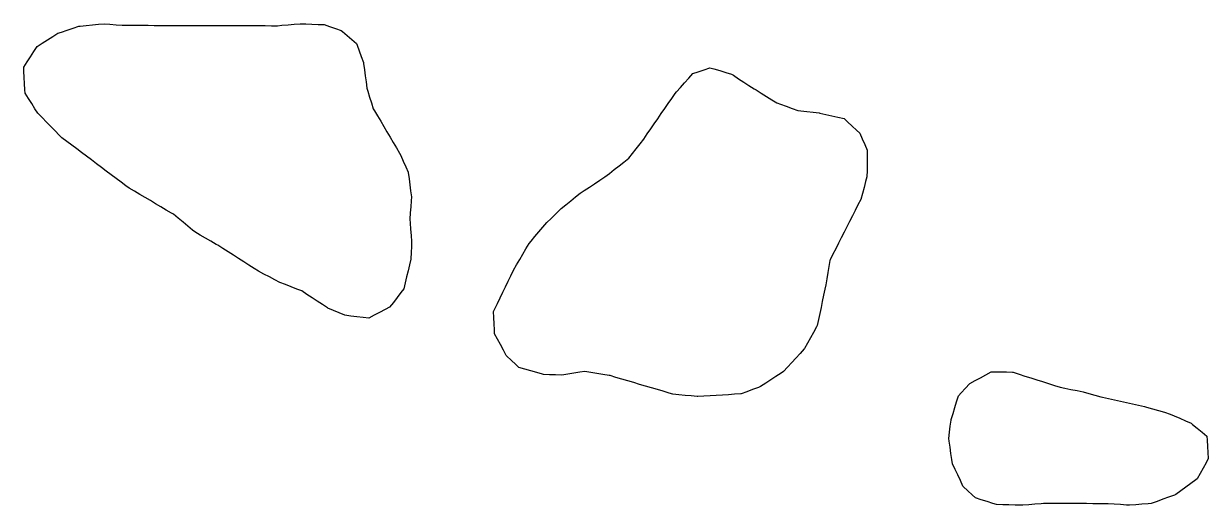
# Model space of a CAD drawing. Header units: millimetres. Extents: x 0 to 2762, y 6 to 2482.
# Drawn here: x 854.5 to 1046.8, y 380.7 to 458.9 of the extents above; entities that cross this region are included whole.
import ezdxf

# ---------------------------------------------------------------- set-up
doc = ezdxf.new("R2010")
doc.units = ezdxf.units.MM
for name, color, linetype in [('ALL_HOLES', 1, 'Continuous'), ('OUTLINE_ISLAND_01_HOLE_01', 1, 'Continuous'), ('OUTLINE_ISLAND_01_HOLE_05', 1, 'Continuous'), ('OUTLINE_ISLAND_01_HOLE_06', 1, 'Continuous')]:
    doc.layers.add(name, color=color, linetype=linetype)

msp = doc.modelspace()

# ---------------------------------------------------------------- linework, layer by layer
at = {"layer": 'ALL_HOLES'}
for points in [[(854.4553, 451.8351), (855.0003, 452.6735), (855.5453, 453.5119), (856.0903, 454.3504), (856.6353, 455.1888), (857.473, 455.7226), (858.3163, 456.26), (859.1596, 456.7975), (860.003, 457.3349), (860.5794, 457.5255), (861.5289, 457.8394), (862.4783, 458.1533), (863.4278, 458.4673), (863.6161, 458.4858), (864.6113, 458.5836), (865.6065, 458.6815), (866.6017, 458.7793), (867.5969, 458.8772), (868.465, 458.8004), (869.4611, 458.7123), (870.4572, 458.6241), (870.6591, 458.6236), (871.6591, 458.6208), (872.6591, 458.6181), (873.659, 458.6153), (874.659, 458.6125), (875.659, 458.6098), (876.659, 458.607), (877.659, 458.6043), (878.659, 458.6015), (879.659, 458.5987), (880.659, 458.596), (881.659, 458.5932), (882.659, 458.5905), (883.659, 458.5877), (884.659, 458.5849), (885.659, 458.5822), (886.659, 458.5794), (887.659, 458.5767), (888.659, 458.5739), (889.659, 458.5712), (890.659, 458.5684), (891.659, 458.5656), (892.659, 458.5629), (893.659, 458.5601), (894.659, 458.5574), (895.659, 458.5546), (896.3717, 458.6173), (897.3678, 458.7048), (898.364, 458.7924), (899.3601, 458.88), (900.2482, 458.8446), (901.2474, 458.8049), (902.2466, 458.7651), (903.2458, 458.7253), (904.1083, 458.4303), (905.0545, 458.1066), (906.0007, 457.783), (906.2047, 457.6096), (906.9665, 456.9618), (907.7283, 456.314), (908.4902, 455.6663), (908.5831, 455.411), (908.9252, 454.4714), (909.2673, 453.5317), (909.6094, 452.592), (909.6349, 452.3993), (909.7661, 451.408), (909.8973, 450.4166), (910.0285, 449.4252), (910.1597, 448.4339), (910.3178, 447.924), (910.6139, 446.9688), (910.9101, 446.0137), (911.2062, 445.0586), (911.3886, 444.7516), (911.8995, 443.892), (912.4104, 443.0324), (912.9213, 442.1727), (913.4322, 441.3131), (913.9431, 440.4534), (914.454, 439.5938), (914.9649, 438.7341), (915.4758, 437.8745), (915.6543, 437.4766), (916.0636, 436.5642), (916.4729, 435.6518), (916.8822, 434.7394), (916.8871, 434.7008), (917.0135, 433.7088), (917.1399, 432.7169), (917.2664, 431.7249), (917.3928, 430.7329), (917.3494, 430.1356), (917.277, 429.1382), (917.2045, 428.1408), (917.132, 427.1434), (917.1853, 426.4822), (917.2657, 425.4854), (917.3461, 424.4887), (917.4265, 423.4919), (917.3947, 422.7047), (917.3544, 421.7055), (917.314, 420.7063), (917.3035, 420.6616), (917.0741, 419.6882), (916.8447, 418.7149), (916.6153, 417.7416), (916.386, 416.7682), (916.1566, 415.7949), (915.6946, 415.201), (915.0807, 414.4116), (914.4668, 413.6222), (913.8528, 412.8329), (913.1179, 412.448), (912.2321, 411.984), (911.3462, 411.5201), (910.4603, 411.0561), (909.5474, 411.1644), (908.5543, 411.2821), (907.5613, 411.3998), (906.5682, 411.5176), (905.6874, 411.8918), (904.767, 412.2828), (903.8467, 412.6739), (903.7814, 412.7168), (902.9461, 413.2666), (902.1108, 413.8164), (901.2755, 414.3662), (900.4402, 414.9159), (899.6049, 415.4657), (898.8229, 415.7715), (897.8916, 416.1358), (896.9603, 416.5), (896.029, 416.8642), (895.2234, 417.2837), (894.3364, 417.7455), (893.4494, 418.2073), (892.5625, 418.6691), (891.8592, 419.1195), (891.0171, 419.6588), (890.1749, 420.198), (889.3328, 420.7373), (888.4907, 421.2766), (887.6486, 421.8159), (886.8064, 422.3552), (885.9643, 422.8944), (885.7186, 423.0373), (884.8541, 423.54), (883.9896, 424.0427), (883.1252, 424.5454), (882.2607, 425.0481), (881.8703, 425.371), (881.0999, 426.0085), (880.3294, 426.646), (879.559, 427.2835), (878.7885, 427.921), (878.4653, 428.1109), (877.6032, 428.6177), (876.7411, 429.1244), (875.879, 429.6312), (875.0169, 430.1379), (874.1548, 430.6446), (873.2927, 431.1514), (872.4306, 431.6581), (871.5685, 432.1648), (871.0618, 432.5444), (870.2615, 433.144), (869.4611, 433.7436), (868.6608, 434.3432), (867.8605, 434.9427), (867.0602, 435.5423), (866.2599, 436.1419), (865.4595, 436.7415), (864.6592, 437.341), (863.8589, 437.9406), (863.0586, 438.5402), (862.2583, 439.1397), (861.458, 439.7393), (860.6576, 440.3389), (860.2408, 440.7648), (859.5413, 441.4794), (858.8418, 442.194), (858.1423, 442.9086), (857.4427, 443.6233), (856.7432, 444.3379), (856.2899, 445.058), (855.7571, 445.9042), (855.2243, 446.7504), (854.6915, 447.5967), (854.6605, 448.1526), (854.6049, 449.151), (854.5493, 450.1495), (854.4936, 451.148)], [(990.1739, 441.0851), (990.5842, 440.1732), (990.9946, 439.2612), (991.4049, 438.3493), (991.4011, 438.0332), (991.3887, 437.0332), (991.3764, 436.0333), (991.3641, 435.0334), (991.3517, 434.0335), (991.1334, 433.2338), (990.8699, 432.2691), (990.6065, 431.3045), (990.3431, 430.3398), (989.8925, 429.4525), (989.4397, 428.5609), (988.9869, 427.6693), (988.5341, 426.7777), (988.0813, 425.8861), (987.6285, 424.9944), (987.1758, 424.1028), (986.723, 423.2112), (986.2702, 422.3196), (985.8174, 421.428), (985.3646, 420.5364), (985.3442, 420.4166), (985.1764, 419.4308), (985.0086, 418.4449), (984.8408, 417.4591), (984.673, 416.4733), (984.5172, 415.7408), (984.309, 414.7627), (984.1009, 413.7846), (983.8928, 412.8065), (983.6846, 411.8284), (983.4765, 410.8503), (983.2684, 409.8722), (983.1323, 409.6238), (982.6518, 408.7468), (982.1713, 407.8698), (981.6908, 406.9929), (981.2103, 406.1159), (981.1573, 406.0578), (980.4834, 405.319), (979.8094, 404.5803), (979.1354, 403.8416), (978.4614, 403.1028), (977.7874, 402.3641), (977.4211, 402.1251), (976.5835, 401.5788), (975.7459, 401.0325), (974.9083, 400.4861), (974.0708, 399.9398), (973.7222, 399.8092), (972.7858, 399.4583), (971.8493, 399.1074), (970.9129, 398.7566), (970.8691, 398.7538), (969.8711, 398.6906), (968.8731, 398.6274), (967.8751, 398.5642), (966.8771, 398.501), (965.8791, 398.4378), (964.8811, 398.3746), (963.8831, 398.3114), (963.8054, 398.3192), (962.8104, 398.4189), (961.8154, 398.5186), (960.8204, 398.6183), (959.8253, 398.718), (959.2417, 398.8898), (958.2825, 399.1723), (957.3232, 399.4547), (956.3639, 399.7371), (955.4046, 400.0196), (954.4453, 400.302), (953.486, 400.5845), (952.5268, 400.8669), (951.5675, 401.1494), (950.6082, 401.4318), (949.6489, 401.7143), (949.4804, 401.743), (948.4947, 401.9114), (947.5089, 402.0797), (946.5232, 402.248), (945.5375, 402.4163), (944.7628, 402.2845), (943.777, 402.1169), (942.7911, 401.9492), (941.8053, 401.7816), (940.8126, 401.8244), (939.8136, 401.8674), (938.8145, 401.9105), (938.6988, 401.9437), (937.7375, 402.219), (936.7761, 402.4942), (935.8148, 402.7695), (934.8534, 403.0448), (934.3309, 403.5281), (933.5967, 404.207), (932.8625, 404.886), (932.7997, 405.0013), (932.3217, 405.8797), (931.8436, 406.758), (931.3655, 407.6363), (930.8875, 408.5146), (930.861, 409.1492), (930.8194, 410.1483), (930.7777, 411.1475), (930.7361, 412.1466), (930.9307, 412.5498), (931.3655, 413.4503), (931.8002, 414.3508), (932.235, 415.2514), (932.6698, 416.1519), (933.1045, 417.0525), (933.5393, 417.953), (933.9741, 418.8536), (933.9746, 418.8545), (934.4795, 419.7177), (934.9844, 420.5809), (935.4893, 421.4441), (935.9942, 422.3073), (936.4991, 423.1705), (936.8121, 423.5389), (937.4597, 424.3009), (938.1073, 425.0629), (938.7549, 425.8249), (939.4024, 426.5869), (940.0594, 427.2459), (940.7654, 427.9541), (941.4714, 428.6623), (941.7032, 428.8499), (942.4804, 429.4791), (943.2577, 430.1083), (944.0349, 430.7375), (944.8122, 431.3667), (945.4558, 431.7909), (946.2907, 432.3412), (947.1257, 432.8915), (947.9606, 433.4418), (948.7956, 433.9922), (949.529, 434.5648), (950.3172, 435.1802), (951.1054, 435.7956), (951.8936, 436.411), (952.6818, 437.0264), (953.2723, 437.7776), (953.8903, 438.5638), (954.5084, 439.3499), (955.1264, 440.1361), (955.1301, 440.1415), (955.6954, 440.9664), (956.2607, 441.7913), (956.826, 442.6161), (957.3913, 443.441), (957.9566, 444.2659), (958.5219, 445.0908), (959.0872, 445.9157), (959.6525, 446.7406), (960.2178, 447.5654), (960.4202, 447.792), (961.0863, 448.5379), (961.7524, 449.2837), (962.4185, 450.0296), (963.0846, 450.7754), (963.9642, 451.079), (964.9094, 451.4053), (965.8547, 451.7316), (966.5093, 451.5366), (967.4677, 451.2511), (968.426, 450.9655), (969.3844, 450.68), (969.6687, 450.4949), (970.5068, 449.9494), (971.3449, 449.4038), (972.183, 448.8583), (973.0211, 448.3128), (973.3393, 448.1145), (974.188, 447.5856), (975.0367, 447.0567), (975.8854, 446.5279), (976.7341, 445.999), (977.3002, 445.7959), (978.2415, 445.4583), (979.1828, 445.1206), (980.1241, 444.783), (980.6154, 444.7257), (981.6087, 444.6097), (982.6019, 444.4937), (983.5952, 444.3778), (983.7186, 444.3503), (984.6947, 444.133), (985.6708, 443.9156), (986.6469, 443.6983), (987.623, 443.481), (988.203, 442.9362), (988.932, 442.2516), (989.6609, 441.5669)], [(1004.6191, 391.5344), (1004.7485, 392.526), (1004.8778, 393.5176), (1005.0072, 394.5092), (1005.0374, 394.6087), (1005.3283, 395.5654), (1005.6193, 396.5222), (1005.9102, 397.4789), (1006.2011, 398.4357), (1006.6498, 398.9253), (1007.3253, 399.6626), (1008.0009, 400.3999), (1008.0348, 400.4186), (1008.9096, 400.9031), (1009.7843, 401.3877), (1010.6591, 401.8722), (1011.5339, 402.3567), (1011.9899, 402.3491), (1012.9897, 402.3325), (1013.9896, 402.3158), (1014.9894, 402.2991), (1015.1002, 402.2637), (1016.0529, 401.9596), (1017.0055, 401.6555), (1017.9581, 401.3514), (1018.9108, 401.0472), (1019.8634, 400.7431), (1020.816, 400.439), (1021.7687, 400.1349), (1022.7213, 399.8308), (1023.4898, 399.6789), (1024.4708, 399.4851), (1025.4518, 399.2912), (1026.4329, 399.0974), (1027.3728, 398.8293), (1028.3345, 398.5551), (1029.2961, 398.2809), (1029.5758, 398.2192), (1030.5524, 398.0038), (1031.5289, 397.7884), (1032.5054, 397.573), (1033.4819, 397.3576), (1034.4585, 397.1422), (1035.435, 396.9268), (1036.4115, 396.7114), (1036.7565, 396.6105), (1037.7162, 396.3296), (1038.676, 396.0487), (1039.6357, 395.7678), (1040.5954, 395.4869), (1041.2195, 395.211), (1042.134, 394.8065), (1043.0486, 394.4021), (1043.9632, 393.9977), (1044.2023, 393.8028), (1044.9774, 393.171), (1045.7525, 392.5392), (1046.5276, 391.9074), (1046.5711, 391.2333), (1046.6355, 390.2354), (1046.6998, 389.2374), (1046.7642, 388.2395), (1046.3934, 387.568), (1045.9101, 386.6926), (1045.4268, 385.8171), (1044.9434, 384.9417), (1044.7178, 384.7753), (1043.9129, 384.1818), (1043.1081, 383.5883), (1042.3033, 382.9947), (1041.4984, 382.4012), (1041.257, 382.3137), (1040.3168, 381.973), (1039.3766, 381.6323), (1038.4365, 381.2916), (1037.4963, 380.9508), (1036.9866, 380.9081), (1035.9901, 380.8245), (1034.9936, 380.7409), (1033.9971, 380.6573), (1033.4875, 380.6948), (1032.4902, 380.7681), (1031.4929, 380.8414), (1030.4956, 380.9147), (1030.0102, 380.9163), (1029.0102, 380.9197), (1028.0102, 380.9231), (1027.0102, 380.9265), (1026.0102, 380.9299), (1025.0102, 380.9333), (1024.0102, 380.9367), (1023.0102, 380.9401), (1022.0102, 380.9435), (1021.0102, 380.9469), (1020.0102, 380.9503), (1019.6214, 380.9189), (1018.6246, 380.8385), (1017.6279, 380.7581), (1016.6311, 380.6776), (1016.3917, 380.6832), (1015.392, 380.7063), (1014.3923, 380.7294), (1013.3926, 380.7525), (1012.3928, 380.7756), (1011.8048, 380.9617), (1010.8514, 381.2635), (1009.898, 381.5653), (1008.9446, 381.867), (1008.4369, 382.3362), (1007.7024, 383.0149), (1006.9679, 383.6935), (1006.9305, 383.7743), (1006.5097, 384.6814), (1006.089, 385.5886), (1005.6682, 386.4958), (1005.2474, 387.4029), (1005.1415, 388.0993), (1004.9912, 389.088), (1004.8408, 390.0766), (1004.6905, 391.0652)]]:
    msp.add_lwpolyline(points, close=True, dxfattribs=at)
at = {"layer": 'OUTLINE_ISLAND_01_HOLE_01'}
msp.add_lwpolyline([(1004.6191, 391.5344), (1004.7485, 392.526), (1004.8778, 393.5176), (1005.0072, 394.5092), (1005.0374, 394.6087), (1005.3283, 395.5654), (1005.6193, 396.5222), (1005.9102, 397.4789), (1006.2011, 398.4357), (1006.6498, 398.9253), (1007.3253, 399.6626), (1008.0009, 400.3999), (1008.0348, 400.4186), (1008.9096, 400.9031), (1009.7843, 401.3877), (1010.6591, 401.8722), (1011.5339, 402.3567), (1011.9899, 402.3491), (1012.9897, 402.3325), (1013.9896, 402.3158), (1014.9894, 402.2991), (1015.1002, 402.2637), (1016.0529, 401.9596), (1017.0055, 401.6555), (1017.9581, 401.3514), (1018.9108, 401.0472), (1019.8634, 400.7431), (1020.816, 400.439), (1021.7687, 400.1349), (1022.7213, 399.8308), (1023.4898, 399.6789), (1024.4708, 399.4851), (1025.4518, 399.2912), (1026.4329, 399.0974), (1027.3728, 398.8293), (1028.3345, 398.5551), (1029.2961, 398.2809), (1029.5758, 398.2192), (1030.5524, 398.0038), (1031.5289, 397.7884), (1032.5054, 397.573), (1033.4819, 397.3576), (1034.4585, 397.1422), (1035.435, 396.9268), (1036.4115, 396.7114), (1036.7565, 396.6105), (1037.7162, 396.3296), (1038.676, 396.0487), (1039.6357, 395.7678), (1040.5954, 395.4869), (1041.2195, 395.211), (1042.134, 394.8065), (1043.0486, 394.4021), (1043.9632, 393.9977), (1044.2023, 393.8028), (1044.9774, 393.171), (1045.7525, 392.5392), (1046.5276, 391.9074), (1046.5711, 391.2333), (1046.6355, 390.2354), (1046.6998, 389.2374), (1046.7642, 388.2395), (1046.3934, 387.568), (1045.9101, 386.6926), (1045.4268, 385.8171), (1044.9434, 384.9417), (1044.7178, 384.7753), (1043.9129, 384.1818), (1043.1081, 383.5883), (1042.3033, 382.9947), (1041.4984, 382.4012), (1041.257, 382.3137), (1040.3168, 381.973), (1039.3766, 381.6323), (1038.4365, 381.2916), (1037.4963, 380.9508), (1036.9866, 380.9081), (1035.9901, 380.8245), (1034.9936, 380.7409), (1033.9971, 380.6573), (1033.4875, 380.6948), (1032.4902, 380.7681), (1031.4929, 380.8414), (1030.4956, 380.9147), (1030.0102, 380.9163), (1029.0102, 380.9197), (1028.0102, 380.9231), (1027.0102, 380.9265), (1026.0102, 380.9299), (1025.0102, 380.9333), (1024.0102, 380.9367), (1023.0102, 380.9401), (1022.0102, 380.9435), (1021.0102, 380.9469), (1020.0102, 380.9503), (1019.6214, 380.9189), (1018.6246, 380.8385), (1017.6279, 380.7581), (1016.6311, 380.6776), (1016.3917, 380.6832), (1015.392, 380.7063), (1014.3923, 380.7294), (1013.3926, 380.7525), (1012.3928, 380.7756), (1011.8048, 380.9617), (1010.8514, 381.2635), (1009.898, 381.5653), (1008.9446, 381.867), (1008.4369, 382.3362), (1007.7024, 383.0149), (1006.9679, 383.6935), (1006.9305, 383.7743), (1006.5097, 384.6814), (1006.089, 385.5886), (1005.6682, 386.4958), (1005.2474, 387.4029), (1005.1415, 388.0993), (1004.9912, 389.088), (1004.8408, 390.0766), (1004.6905, 391.0652)], close=True, dxfattribs=at)
at = {"layer": 'OUTLINE_ISLAND_01_HOLE_05'}
msp.add_lwpolyline([(990.1739, 441.0851), (990.5842, 440.1732), (990.9946, 439.2612), (991.4049, 438.3493), (991.4011, 438.0332), (991.3887, 437.0332), (991.3764, 436.0333), (991.3641, 435.0334), (991.3517, 434.0335), (991.1334, 433.2338), (990.8699, 432.2691), (990.6065, 431.3045), (990.3431, 430.3398), (989.8925, 429.4525), (989.4397, 428.5609), (988.9869, 427.6693), (988.5341, 426.7777), (988.0813, 425.8861), (987.6285, 424.9944), (987.1758, 424.1028), (986.723, 423.2112), (986.2702, 422.3196), (985.8174, 421.428), (985.3646, 420.5364), (985.3442, 420.4166), (985.1764, 419.4308), (985.0086, 418.4449), (984.8408, 417.4591), (984.673, 416.4733), (984.5172, 415.7408), (984.309, 414.7627), (984.1009, 413.7846), (983.8928, 412.8065), (983.6846, 411.8284), (983.4765, 410.8503), (983.2684, 409.8722), (983.1323, 409.6238), (982.6518, 408.7468), (982.1713, 407.8698), (981.6908, 406.9929), (981.2103, 406.1159), (981.1573, 406.0578), (980.4834, 405.319), (979.8094, 404.5803), (979.1354, 403.8416), (978.4614, 403.1028), (977.7874, 402.3641), (977.4211, 402.1251), (976.5835, 401.5788), (975.7459, 401.0325), (974.9083, 400.4861), (974.0708, 399.9398), (973.7222, 399.8092), (972.7858, 399.4583), (971.8493, 399.1074), (970.9129, 398.7566), (970.8691, 398.7538), (969.8711, 398.6906), (968.8731, 398.6274), (967.8751, 398.5642), (966.8771, 398.501), (965.8791, 398.4378), (964.8811, 398.3746), (963.8831, 398.3114), (963.8054, 398.3192), (962.8104, 398.4189), (961.8154, 398.5186), (960.8204, 398.6183), (959.8253, 398.718), (959.2417, 398.8898), (958.2825, 399.1723), (957.3232, 399.4547), (956.3639, 399.7371), (955.4046, 400.0196), (954.4453, 400.302), (953.486, 400.5845), (952.5268, 400.8669), (951.5675, 401.1494), (950.6082, 401.4318), (949.6489, 401.7143), (949.4804, 401.743), (948.4947, 401.9114), (947.5089, 402.0797), (946.5232, 402.248), (945.5375, 402.4163), (944.7628, 402.2845), (943.777, 402.1169), (942.7911, 401.9492), (941.8053, 401.7816), (940.8126, 401.8244), (939.8136, 401.8674), (938.8145, 401.9105), (938.6988, 401.9437), (937.7375, 402.219), (936.7761, 402.4942), (935.8148, 402.7695), (934.8534, 403.0448), (934.3309, 403.5281), (933.5967, 404.207), (932.8625, 404.886), (932.7997, 405.0013), (932.3217, 405.8797), (931.8436, 406.758), (931.3655, 407.6363), (930.8875, 408.5146), (930.861, 409.1492), (930.8194, 410.1483), (930.7777, 411.1475), (930.7361, 412.1466), (930.9307, 412.5498), (931.3655, 413.4503), (931.8002, 414.3508), (932.235, 415.2514), (932.6698, 416.1519), (933.1045, 417.0525), (933.5393, 417.953), (933.9741, 418.8536), (933.9746, 418.8545), (934.4795, 419.7177), (934.9844, 420.5809), (935.4893, 421.4441), (935.9942, 422.3073), (936.4991, 423.1705), (936.8121, 423.5389), (937.4597, 424.3009), (938.1073, 425.0629), (938.7549, 425.8249), (939.4024, 426.5869), (940.0594, 427.2459), (940.7654, 427.9541), (941.4714, 428.6623), (941.7032, 428.8499), (942.4804, 429.4791), (943.2577, 430.1083), (944.0349, 430.7375), (944.8122, 431.3667), (945.4558, 431.7909), (946.2907, 432.3412), (947.1257, 432.8915), (947.9606, 433.4418), (948.7956, 433.9922), (949.529, 434.5648), (950.3172, 435.1802), (951.1054, 435.7956), (951.8936, 436.411), (952.6818, 437.0264), (953.2723, 437.7776), (953.8903, 438.5638), (954.5084, 439.3499), (955.1264, 440.1361), (955.1301, 440.1415), (955.6954, 440.9664), (956.2607, 441.7913), (956.826, 442.6161), (957.3913, 443.441), (957.9566, 444.2659), (958.5219, 445.0908), (959.0872, 445.9157), (959.6525, 446.7406), (960.2178, 447.5654), (960.4202, 447.792), (961.0863, 448.5379), (961.7524, 449.2837), (962.4185, 450.0296), (963.0846, 450.7754), (963.9642, 451.079), (964.9094, 451.4053), (965.8547, 451.7316), (966.5093, 451.5366), (967.4677, 451.2511), (968.426, 450.9655), (969.3844, 450.68), (969.6687, 450.4949), (970.5068, 449.9494), (971.3449, 449.4038), (972.183, 448.8583), (973.0211, 448.3128), (973.3393, 448.1145), (974.188, 447.5856), (975.0367, 447.0567), (975.8854, 446.5279), (976.7341, 445.999), (977.3002, 445.7959), (978.2415, 445.4583), (979.1828, 445.1206), (980.1241, 444.783), (980.6154, 444.7257), (981.6087, 444.6097), (982.6019, 444.4937), (983.5952, 444.3778), (983.7186, 444.3503), (984.6947, 444.133), (985.6708, 443.9156), (986.6469, 443.6983), (987.623, 443.481), (988.203, 442.9362), (988.932, 442.2516), (989.6609, 441.5669)], close=True, dxfattribs=at)
at = {"layer": 'OUTLINE_ISLAND_01_HOLE_06'}
msp.add_lwpolyline([(854.4553, 451.8351), (855.0003, 452.6735), (855.5453, 453.5119), (856.0903, 454.3504), (856.6353, 455.1888), (857.473, 455.7226), (858.3163, 456.26), (859.1596, 456.7975), (860.003, 457.3349), (860.5794, 457.5255), (861.5289, 457.8394), (862.4783, 458.1533), (863.4278, 458.4673), (863.6161, 458.4858), (864.6113, 458.5836), (865.6065, 458.6815), (866.6017, 458.7793), (867.5969, 458.8772), (868.465, 458.8004), (869.4611, 458.7123), (870.4572, 458.6241), (870.6591, 458.6236), (871.6591, 458.6208), (872.6591, 458.6181), (873.659, 458.6153), (874.659, 458.6125), (875.659, 458.6098), (876.659, 458.607), (877.659, 458.6043), (878.659, 458.6015), (879.659, 458.5987), (880.659, 458.596), (881.659, 458.5932), (882.659, 458.5905), (883.659, 458.5877), (884.659, 458.5849), (885.659, 458.5822), (886.659, 458.5794), (887.659, 458.5767), (888.659, 458.5739), (889.659, 458.5712), (890.659, 458.5684), (891.659, 458.5656), (892.659, 458.5629), (893.659, 458.5601), (894.659, 458.5574), (895.659, 458.5546), (896.3717, 458.6173), (897.3678, 458.7048), (898.364, 458.7924), (899.3601, 458.88), (900.2482, 458.8446), (901.2474, 458.8049), (902.2466, 458.7651), (903.2458, 458.7253), (904.1083, 458.4303), (905.0545, 458.1066), (906.0007, 457.783), (906.2047, 457.6096), (906.9665, 456.9618), (907.7283, 456.314), (908.4902, 455.6663), (908.5831, 455.411), (908.9252, 454.4714), (909.2673, 453.5317), (909.6094, 452.592), (909.6349, 452.3993), (909.7661, 451.408), (909.8973, 450.4166), (910.0285, 449.4252), (910.1597, 448.4339), (910.3178, 447.924), (910.6139, 446.9688), (910.9101, 446.0137), (911.2062, 445.0586), (911.3886, 444.7516), (911.8995, 443.892), (912.4104, 443.0324), (912.9213, 442.1727), (913.4322, 441.3131), (913.9431, 440.4534), (914.454, 439.5938), (914.9649, 438.7341), (915.4758, 437.8745), (915.6543, 437.4766), (916.0636, 436.5642), (916.4729, 435.6518), (916.8822, 434.7394), (916.8871, 434.7008), (917.0135, 433.7088), (917.1399, 432.7169), (917.2664, 431.7249), (917.3928, 430.7329), (917.3494, 430.1356), (917.277, 429.1382), (917.2045, 428.1408), (917.132, 427.1434), (917.1853, 426.4822), (917.2657, 425.4854), (917.3461, 424.4887), (917.4265, 423.4919), (917.3947, 422.7047), (917.3544, 421.7055), (917.314, 420.7063), (917.3035, 420.6616), (917.0741, 419.6882), (916.8447, 418.7149), (916.6153, 417.7416), (916.386, 416.7682), (916.1566, 415.7949), (915.6946, 415.201), (915.0807, 414.4116), (914.4668, 413.6222), (913.8528, 412.8329), (913.1179, 412.448), (912.2321, 411.984), (911.3462, 411.5201), (910.4603, 411.0561), (909.5474, 411.1644), (908.5543, 411.2821), (907.5613, 411.3998), (906.5682, 411.5176), (905.6874, 411.8918), (904.767, 412.2828), (903.8467, 412.6739), (903.7814, 412.7168), (902.9461, 413.2666), (902.1108, 413.8164), (901.2755, 414.3662), (900.4402, 414.9159), (899.6049, 415.4657), (898.8229, 415.7715), (897.8916, 416.1358), (896.9603, 416.5), (896.029, 416.8642), (895.2234, 417.2837), (894.3364, 417.7455), (893.4494, 418.2073), (892.5625, 418.6691), (891.8592, 419.1195), (891.0171, 419.6588), (890.1749, 420.198), (889.3328, 420.7373), (888.4907, 421.2766), (887.6486, 421.8159), (886.8064, 422.3552), (885.9643, 422.8944), (885.7186, 423.0373), (884.8541, 423.54), (883.9896, 424.0427), (883.1252, 424.5454), (882.2607, 425.0481), (881.8703, 425.371), (881.0999, 426.0085), (880.3294, 426.646), (879.559, 427.2835), (878.7885, 427.921), (878.4653, 428.1109), (877.6032, 428.6177), (876.7411, 429.1244), (875.879, 429.6312), (875.0169, 430.1379), (874.1548, 430.6446), (873.2927, 431.1514), (872.4306, 431.6581), (871.5685, 432.1648), (871.0618, 432.5444), (870.2615, 433.144), (869.4611, 433.7436), (868.6608, 434.3432), (867.8605, 434.9427), (867.0602, 435.5423), (866.2599, 436.1419), (865.4595, 436.7415), (864.6592, 437.341), (863.8589, 437.9406), (863.0586, 438.5402), (862.2583, 439.1397), (861.458, 439.7393), (860.6576, 440.3389), (860.2408, 440.7648), (859.5413, 441.4794), (858.8418, 442.194), (858.1423, 442.9086), (857.4427, 443.6233), (856.7432, 444.3379), (856.2899, 445.058), (855.7571, 445.9042), (855.2243, 446.7504), (854.6915, 447.5967), (854.6605, 448.1526), (854.6049, 449.151), (854.5493, 450.1495), (854.4936, 451.148)], close=True, dxfattribs=at)

doc.saveas('drawing.dxf')
